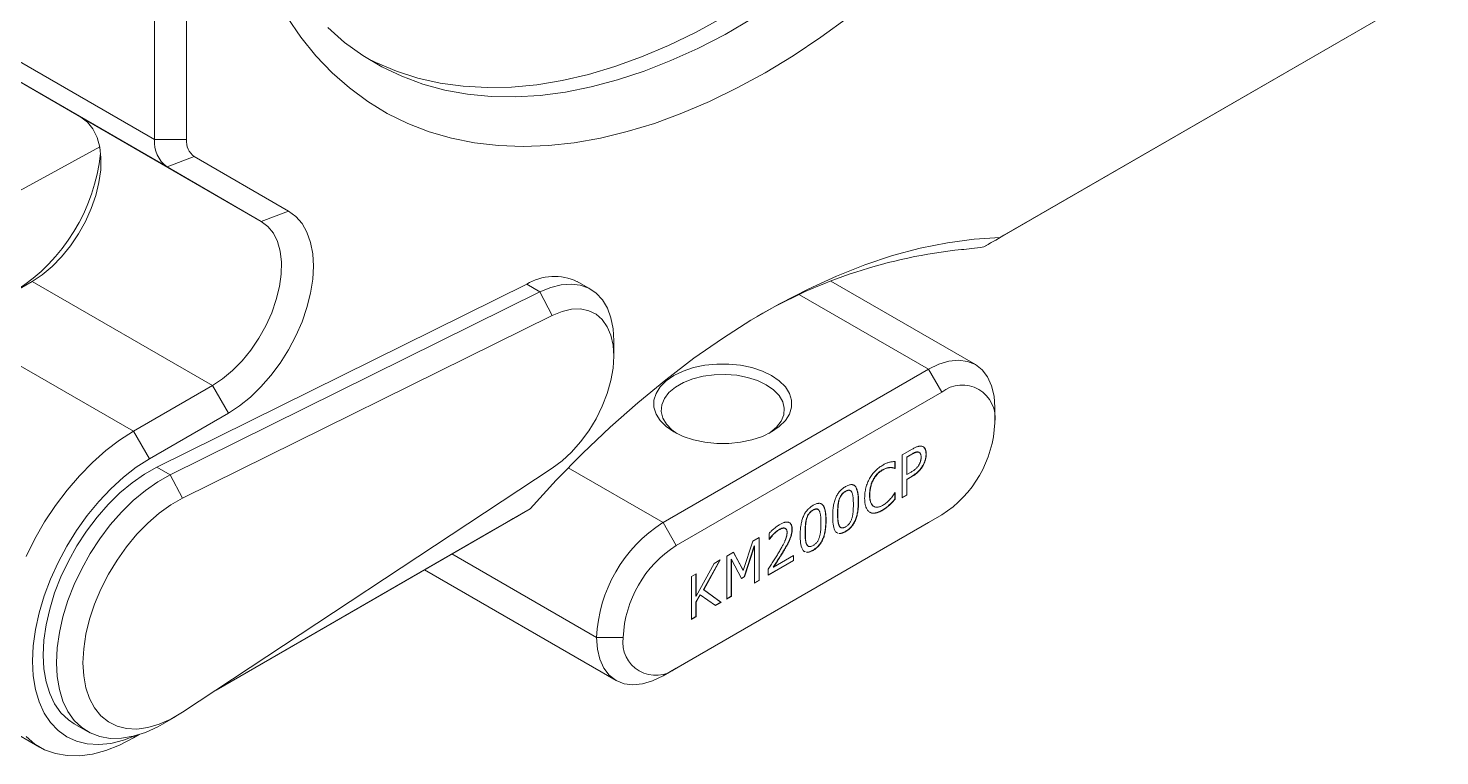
# Model space of a CAD drawing. Header units: inches. Extents: x 0.1 to 10.9, y 0 to 8.5.
# Drawn here: x 7.785 to 8.725, y 6.338 to 6.823 of the extents above; entities that cross this region are included whole.
import ezdxf

# ---------------------------------------------------------------- set-up
doc = ezdxf.new("R2010")
doc.units = ezdxf.units.IN
doc.header["$MEASUREMENT"] = 0

msp = doc.modelspace()

# ---------------------------------------------------------------- linework, layer by layer
at = {"color": 7, "linetype": 'Continuous', "lineweight": 0}
for p, q in [((7.86958, 6.74859), (7.86958, 7.19769)), ((7.89079, 7.19769), (7.89079, 6.74859)), ((8.43269, 6.68336), (8.72538, 6.85233)), ((8.72164, 6.85017), (8.43511, 6.68476)), ((7.86958, 6.74859), (7.74937, 6.81798)), ((7.87786, 6.73028), (7.75765, 6.79967)), ((7.75765, 6.79967), (7.82041, 6.76342)), ((7.94061, 6.69403), (7.82041, 6.76342)), ((7.67382, 6.65654), (7.83297, 6.7436)), ((7.86958, 6.74859), (7.89079, 6.74859)), ((7.87786, 6.73028), (7.89597, 6.73714)), ((7.89597, 6.73714), (7.95872, 6.7009)), ((7.94061, 6.69403), (7.87786, 6.73028)), ((7.94061, 6.69403), (7.95872, 6.7009)), ((8.42166, 6.677), (8.43269, 6.68336)), ((7.7879, 6.65406), (7.73522, 6.62365)), ((7.90811, 6.58466), (7.7879, 6.65406)), ((8.11732, 6.6522), (7.87109, 6.53042)), ((7.87993, 6.52532), (8.12615, 6.6471)), ((8.12615, 6.6471), (8.11732, 6.6522)), ((8.12615, 6.6471), (8.13436, 6.63145)), ((8.15986, 6.64878), (8.15102, 6.65389)), ((8.41613, 6.59864), (8.31987, 6.65421)), ((8.13436, 6.63145), (7.88814, 6.50967)), ((7.85543, 6.55425), (7.73522, 6.62365)), ((8.1754, 6.60424), (8.1754, 6.61445)), ((8.2081, 6.49349), (8.38488, 6.59555)), ((8.38488, 6.59555), (8.39372, 6.58024)), ((7.85543, 6.55425), (7.90811, 6.58466)), ((7.90811, 6.58466), (7.91872, 6.56629)), ((8.39372, 6.58024), (8.21694, 6.47819)), ((7.91872, 6.56629), (7.86604, 6.53588)), ((8.42907, 6.57002), (8.42907, 6.55982)), ((7.85543, 6.55425), (7.86604, 6.53588)), ((8.36258, 6.53419), (8.36258, 6.52978)), ((8.36275, 6.53409), (8.36275, 6.52967)), ((8.36745, 6.53854), (8.37408, 6.54236)), ((8.36745, 6.50996), (8.36745, 6.53854)), ((8.37364, 6.53906), (8.37041, 6.53719)), ((8.37041, 6.53719), (8.37041, 6.52561)), ((8.37041, 6.53719), (8.37058, 6.53709)), ((8.37382, 6.53895), (8.37058, 6.53709)), ((8.37058, 6.53709), (8.37058, 6.52551)), ((8.37364, 6.53906), (8.37382, 6.53895)), ((8.37885, 6.53985), (8.37801, 6.54045)), ((8.37801, 6.54045), (8.37819, 6.54035)), ((8.38325, 6.53915), (8.38343, 6.53904)), ((7.87993, 6.52532), (7.87109, 6.53042)), ((7.87993, 6.52532), (7.88814, 6.50967)), ((7.88814, 6.36714), (8.13436, 6.52965)), ((8.35406, 6.52848), (8.35424, 6.52837)), ((8.36258, 6.52978), (8.36233, 6.52963)), ((8.36233, 6.52963), (8.36251, 6.52953)), ((8.36275, 6.52967), (8.36251, 6.52953)), ((8.36258, 6.52978), (8.36275, 6.52967)), ((8.37041, 6.52561), (8.37058, 6.52551)), ((8.37369, 6.52425), (8.37041, 6.52236)), ((8.37058, 6.52551), (8.37334, 6.5271)), ((8.37386, 6.52415), (8.37058, 6.52226)), ((8.37369, 6.52425), (8.37386, 6.52415)), ((8.38108, 6.53151), (8.38126, 6.5314)), ((8.32953, 6.51431), (8.3297, 6.51421)), ((8.34806, 6.52208), (8.34823, 6.52198)), ((8.37041, 6.52236), (8.37041, 6.51187)), ((8.37041, 6.52236), (8.37058, 6.52226)), ((8.37058, 6.52226), (8.37058, 6.51177)), ((8.32534, 6.50887), (8.32551, 6.50877)), ((8.33814, 6.50755), (8.33832, 6.50744)), ((8.34566, 6.51182), (8.34584, 6.51172)), ((8.35901, 6.50542), (8.35919, 6.50532)), ((8.36252, 6.51326), (8.36275, 6.51339)), ((8.36258, 6.51329), (8.36258, 6.50915)), ((8.36258, 6.50915), (8.36275, 6.50905)), ((8.36275, 6.51339), (8.36275, 6.50905)), ((8.37041, 6.51187), (8.36745, 6.51016)), ((8.37058, 6.51177), (8.36745, 6.50996)), ((8.37041, 6.51187), (8.37058, 6.51177)), ((7.91058, 6.38195), (8.11964, 6.50264)), ((8.11964, 6.50264), (8.1127, 6.49863)), ((8.21694, 6.39653), (8.39372, 6.49858)), ((8.30372, 6.49639), (8.3039, 6.49629)), ((8.30791, 6.50183), (8.30809, 6.50173)), ((8.32436, 6.49956), (8.32453, 6.49945)), ((8.34816, 6.50439), (8.34834, 6.50429)), ((8.35424, 6.50181), (8.35441, 6.50171)), ((8.38488, 6.49348), (8.39372, 6.49858)), ((8.096, 6.48899), (7.91055, 6.38194)), ((8.21694, 6.47819), (8.2081, 6.49349)), ((8.38488, 6.49348), (8.2081, 6.39143)), ((8.2788, 6.48229), (8.2788, 6.4863)), ((8.28562, 6.48897), (8.2858, 6.48886)), ((8.29397, 6.48912), (8.29415, 6.48902)), ((8.30274, 6.48708), (8.30292, 6.48697)), ((8.31652, 6.49507), (8.3167, 6.49497)), ((8.32429, 6.4866), (8.32356, 6.48688)), ((8.32532, 6.49145), (8.32549, 6.49135)), ((8.32953, 6.48754), (8.3297, 6.48744)), ((8.26158, 6.46157), (8.26783, 6.48103)), ((8.26891, 6.47792), (8.26217, 6.45734)), ((8.26908, 6.47781), (8.26234, 6.45724)), ((8.26783, 6.48103), (8.27222, 6.48356)), ((8.26891, 6.47792), (8.26908, 6.47781)), ((8.26908, 6.45317), (8.26908, 6.47781)), ((8.27204, 6.48346), (8.27204, 6.45508)), ((8.27222, 6.48356), (8.27222, 6.45498)), ((8.2788, 6.48249), (8.27897, 6.48239)), ((8.27897, 6.48239), (8.2788, 6.48229)), ((8.29253, 6.48254), (8.29271, 6.48244)), ((8.3037, 6.47898), (8.30388, 6.47887)), ((8.24587, 6.46835), (8.23502, 6.44885)), ((8.24621, 6.46855), (8.2352, 6.44875)), ((8.24224, 6.46625), (8.24621, 6.46855)), ((8.2506, 6.47108), (8.25512, 6.47369)), ((8.2506, 6.4425), (8.2506, 6.47108)), ((8.25356, 6.46906), (8.25356, 6.44441)), ((8.25356, 6.46906), (8.25373, 6.46895)), ((8.25373, 6.46895), (8.25373, 6.44431)), ((8.26042, 6.45613), (8.25373, 6.46895)), ((8.25503, 6.47363), (8.2614, 6.46168)), ((8.25512, 6.47369), (8.26158, 6.46157)), ((8.29491, 6.46828), (8.27817, 6.45862)), ((8.29509, 6.46818), (8.27817, 6.45841)), ((8.28167, 6.46369), (8.29509, 6.47144)), ((8.28883, 6.47548), (8.28901, 6.47538)), ((8.29491, 6.47133), (8.29491, 6.46828)), ((8.29491, 6.46828), (8.29509, 6.46818)), ((8.29509, 6.47144), (8.29509, 6.46818)), ((8.30268, 6.47412), (8.30195, 6.4744)), ((8.30791, 6.47506), (8.30809, 6.47496)), ((8.04924, 6.462), (8.17686, 6.38833)), ((8.2271, 6.45752), (8.23024, 6.45932)), ((8.23006, 6.45922), (8.23006, 6.44452)), ((8.23024, 6.44442), (8.24224, 6.46625)), ((8.23024, 6.45932), (8.23024, 6.44442)), ((8.2614, 6.46168), (8.26158, 6.46157)), ((8.27817, 6.45841), (8.27817, 6.46239)), ((8.28149, 6.46379), (8.28167, 6.46369)), ((8.2271, 6.42894), (8.2271, 6.45752)), ((8.23502, 6.44885), (8.24666, 6.44043)), ((8.23502, 6.44885), (8.2352, 6.44875)), ((8.2352, 6.44875), (8.24684, 6.44033)), ((8.26217, 6.45734), (8.26034, 6.45629)), ((8.26234, 6.45724), (8.26042, 6.45613)), ((8.26217, 6.45734), (8.26234, 6.45724)), ((8.27204, 6.45508), (8.26908, 6.45337)), ((8.27222, 6.45498), (8.26908, 6.45317)), ((8.27204, 6.45508), (8.27222, 6.45498)), ((8.23278, 6.44544), (8.23006, 6.44054)), ((8.23006, 6.44452), (8.23024, 6.44442)), ((8.23006, 6.44054), (8.23006, 6.43085)), ((8.23006, 6.44054), (8.23024, 6.44044)), ((8.23296, 6.44534), (8.23024, 6.44044)), ((8.23024, 6.44044), (8.23024, 6.43074)), ((8.23278, 6.44544), (8.23296, 6.44534)), ((8.24304, 6.43814), (8.23296, 6.44534)), ((8.24666, 6.44043), (8.24288, 6.43825)), ((8.24684, 6.44033), (8.24304, 6.43814)), ((8.24666, 6.44043), (8.24684, 6.44033)), ((8.25356, 6.44441), (8.2506, 6.4427)), ((8.25373, 6.44431), (8.2506, 6.4425)), ((8.25356, 6.44441), (8.25373, 6.44431)), ((8.23006, 6.43085), (8.2271, 6.42914)), ((8.23024, 6.43074), (8.2271, 6.42894)), ((8.23006, 6.43085), (8.23024, 6.43074)), ((7.67273, 6.41332), (7.79294, 6.34393)), ((8.18159, 6.41695), (8.16391, 6.41695)), ((8.21694, 6.39653), (8.2081, 6.39143)), ((7.87489, 6.35931), (7.88373, 6.36441)), ((7.81604, 6.35946), (7.82488, 6.35435)), ((7.85918, 6.35228), (7.85543, 6.35012))]:
    msp.add_line(p, q, dxfattribs=at)
at = {"color": 8, "linetype": 'Continuous', "lineweight": 0}
for p, q in [((8.38488, 6.59555), (8.29895, 6.64515)), ((8.14502, 6.52991), (8.2081, 6.49349)), ((8.16391, 6.41695), (8.06755, 6.47257)), ((7.85543, 6.35012), (7.85918, 6.35228))]:
    msp.add_line(p, q, dxfattribs=at)
at = {"color": 7, "linetype": 'Continuous', "lineweight": 0, "flags": 128}
for points in [[(8.33166, 6.83005), (8.31324, 6.81667), (8.29473, 6.80432), (8.27616, 6.79305), (8.2576, 6.78289), (8.23908, 6.77385), (8.22066, 6.76598), (8.2024, 6.75927), (8.18432, 6.75377), (8.16649, 6.74947), (8.14895, 6.74639), (8.13175, 6.74453), (8.11493, 6.74391), (8.09854, 6.74453), (8.08262, 6.74638), (8.06721, 6.74946), (8.05235, 6.75375), (8.03809, 6.75926), (8.02447, 6.76596), (8.0115, 6.77383), (7.99925, 6.78286), (7.98772, 6.79302), (7.97696, 6.80429), (7.96699, 6.81663), (7.95785, 6.83001)], [(7.98481, 6.82305), (7.9961, 6.81322), (8.00811, 6.80452), (8.02083, 6.79698), (8.03421, 6.79062), (8.04822, 6.78545), (8.06281, 6.7815), (8.07795, 6.77877), (8.09359, 6.77726), (8.10968, 6.77699), (8.1262, 6.77795), (8.14308, 6.78015), (8.16029, 6.78356), (8.17776, 6.7882), (8.19547, 6.79404), (8.21335, 6.80106), (8.23135, 6.80925), (8.24943, 6.81858), (8.26754, 6.82904)], [(8.01076, 6.80282), (8.01684, 6.79978), (8.03053, 6.79401), (8.04484, 6.78945), (8.05971, 6.7861), (8.0751, 6.78398), (8.09097, 6.78309), (8.10729, 6.78344), (8.12399, 6.78502), (8.14104, 6.78783), (8.15839, 6.79185), (8.17598, 6.79709), (8.19378, 6.80352), (8.21173, 6.81113), (8.22978, 6.8199), (8.24788, 6.82979)], [(7.82041, 6.76342), (7.82482, 6.76006), (7.82844, 6.75555), (7.83118, 6.74999), (7.83298, 6.74351), (7.83381, 6.73624), (7.83364, 6.72834), (7.83249, 6.71997), (7.83037, 6.71133), (7.82733, 6.7026), (7.82343, 6.69397), (7.81877, 6.68563), (7.81344, 6.67774), (7.80756, 6.6705), (7.80125, 6.66405), (7.79465, 6.65853), (7.7879, 6.65406)], [(7.90811, 6.58466), (7.91486, 6.58913), (7.92145, 6.59465), (7.92776, 6.6011), (7.93365, 6.60835), (7.93898, 6.61623), (7.94364, 6.62458), (7.94753, 6.63321), (7.95058, 6.64194), (7.9527, 6.65058), (7.95385, 6.65894), (7.95402, 6.66684), (7.95319, 6.67411), (7.95139, 6.6806), (7.94865, 6.68616), (7.94503, 6.69067), (7.94061, 6.69403)], [(7.95872, 6.7009), (7.9636, 6.69729), (7.96771, 6.69256), (7.97098, 6.68678), (7.97336, 6.68006), (7.9748, 6.67252), (7.97529, 6.66427), (7.9748, 6.65546), (7.97336, 6.64625), (7.97098, 6.63679), (7.96771, 6.62723), (7.9636, 6.61776), (7.95872, 6.60852), (7.95316, 6.59967), (7.947, 6.59137), (7.94037, 6.58376), (7.93336, 6.57697), (7.9261, 6.57111), (7.91872, 6.56629)], [(8.11964, 6.50264), (8.13703, 6.52161), (8.1548, 6.53973), (8.17291, 6.55696), (8.19129, 6.57325), (8.20991, 6.58856), (8.22871, 6.60285), (8.24764, 6.61607), (8.26665, 6.62819), (8.28568, 6.63918), (8.30468, 6.649), (8.32361, 6.65764), (8.34241, 6.66506), (8.36103, 6.67124), (8.37942, 6.67618), (8.39752, 6.67985), (8.41529, 6.68224), (8.43269, 6.68336)], [(8.12615, 6.6471), (8.13331, 6.65007), (8.14026, 6.65181), (8.14687, 6.65229), (8.15304, 6.6515), (8.15863, 6.64945), (8.16355, 6.64619), (8.16771, 6.64177), (8.17103, 6.63627), (8.17344, 6.6298), (8.17491, 6.62248), (8.1754, 6.61445)], [(8.13436, 6.52965), (8.14091, 6.53454), (8.14724, 6.54043), (8.15321, 6.54718), (8.15869, 6.55463), (8.16355, 6.56263), (8.16769, 6.57098), (8.171, 6.57951), (8.17343, 6.58803), (8.1749, 6.59633), (8.1754, 6.60424), (8.1749, 6.61158), (8.17343, 6.61818), (8.171, 6.62389), (8.16769, 6.62859), (8.16355, 6.63217), (8.15869, 6.63456), (8.15321, 6.63569), (8.14724, 6.63554), (8.14091, 6.63412), (8.13436, 6.63145)], [(8.2804, 6.59136), (8.28556, 6.58782), (8.28957, 6.58381), (8.29231, 6.57946), (8.2937, 6.5749), (8.2937, 6.57027), (8.29231, 6.56571), (8.28957, 6.56136), (8.28556, 6.55735), (8.2804, 6.55381), (8.27426, 6.55083), (8.26732, 6.54852), (8.25978, 6.54693), (8.25189, 6.54613), (8.24387, 6.54613), (8.23597, 6.54693), (8.22844, 6.54852), (8.22149, 6.55083), (8.21535, 6.55381), (8.2102, 6.55735), (8.20619, 6.56136), (8.20344, 6.56571), (8.20205, 6.57027), (8.20205, 6.5749), (8.20344, 6.57946), (8.20619, 6.58381), (8.2102, 6.58782), (8.21535, 6.59136), (8.22149, 6.59434), (8.22844, 6.59665), (8.23597, 6.59823), (8.24387, 6.59904), (8.25189, 6.59904), (8.25978, 6.59823), (8.26732, 6.59665), (8.27426, 6.59434), (8.2804, 6.59136)], [(8.38488, 6.59555), (8.39179, 6.59891), (8.39854, 6.60093), (8.40494, 6.60157), (8.41086, 6.6008), (8.41613, 6.59864), (8.42063, 6.59515), (8.42426, 6.59041), (8.42691, 6.58455), (8.42853, 6.57769), (8.42907, 6.57002)], [(8.27687, 6.58524), (8.27105, 6.58803), (8.26444, 6.59015), (8.25726, 6.59154), (8.24977, 6.59215), (8.24221, 6.59194), (8.23485, 6.59094), (8.22793, 6.58918), (8.22168, 6.58671), (8.21633, 6.58362), (8.21206, 6.58002), (8.209, 6.57602), (8.20727, 6.57177), (8.20692, 6.56741), (8.20797, 6.56308), (8.21037, 6.55894), (8.21405, 6.55513), (8.21721, 6.55279)], [(8.27854, 6.55279), (8.27942, 6.55338), (8.2837, 6.55698), (8.28675, 6.56098), (8.28848, 6.56523), (8.28883, 6.56959), (8.28779, 6.57392), (8.28538, 6.57806), (8.2817, 6.58188), (8.27687, 6.58524)], [(7.78393, 6.4709), (7.78975, 6.48256), (7.79629, 6.49389), (7.80348, 6.50477), (7.81124, 6.51507), (7.81948, 6.52467), (7.82812, 6.53349), (7.83706, 6.54141), (7.84619, 6.54836), (7.85543, 6.55425)], [(7.86604, 6.53588), (7.85733, 6.53029), (7.84873, 6.52364), (7.84035, 6.51601), (7.83229, 6.5075), (7.82466, 6.49822), (7.81754, 6.48829), (7.81104, 6.47782), (7.80523, 6.46696), (7.80018, 6.45583), (7.79596, 6.44458), (7.79262, 6.43334), (7.79021, 6.42227), (7.78875, 6.4115), (7.78826, 6.40116), (7.78875, 6.39138), (7.79021, 6.3823), (7.79262, 6.37401), (7.79596, 6.36663), (7.80018, 6.36025), (7.80523, 6.35495), (7.81104, 6.3508), (7.81754, 6.34784), (7.82466, 6.34612), (7.83229, 6.34565), (7.84035, 6.34645), (7.84873, 6.3485), (7.85703, 6.35164)], [(7.87109, 6.53042), (7.8628, 6.52576), (7.85456, 6.52), (7.84647, 6.51323), (7.83865, 6.50553), (7.83121, 6.49702), (7.82425, 6.4878), (7.81786, 6.47801), (7.81213, 6.46778), (7.80715, 6.45726), (7.80297, 6.44658), (7.79966, 6.43589), (7.79727, 6.42534), (7.79581, 6.41508), (7.79533, 6.40524), (7.79581, 6.39597), (7.79727, 6.38738), (7.79966, 6.3796), (7.80297, 6.37273), (7.80715, 6.36687), (7.81213, 6.3621), (7.81604, 6.35946)], [(7.87489, 6.35931), (7.87164, 6.35752), (7.8634, 6.35376), (7.85531, 6.3512), (7.84749, 6.34987), (7.84005, 6.34979), (7.83309, 6.35097), (7.8267, 6.35338), (7.82097, 6.357), (7.81599, 6.36177), (7.81181, 6.36763), (7.8085, 6.37449), (7.8061, 6.38228), (7.80465, 6.39086), (7.80417, 6.40014), (7.80465, 6.40998), (7.8061, 6.42024), (7.8085, 6.43079), (7.81181, 6.44147), (7.81599, 6.45215), (7.82097, 6.46268), (7.8267, 6.47291), (7.83309, 6.4827), (7.84005, 6.49191), (7.84749, 6.50043), (7.85531, 6.50813), (7.8634, 6.5149), (7.87164, 6.52066), (7.87993, 6.52532), (7.87993, 6.52532)], [(7.88814, 6.50967), (7.88033, 6.50524), (7.87257, 6.4997), (7.86499, 6.49314), (7.85771, 6.48567), (7.85084, 6.47741), (7.8445, 6.46848), (7.83878, 6.45903), (7.83378, 6.44922), (7.82958, 6.43919), (7.82624, 6.42911), (7.82381, 6.41913), (7.82234, 6.40943), (7.82185, 6.40014), (7.82234, 6.39142), (7.82381, 6.38341), (7.82624, 6.37624), (7.82958, 6.37002), (7.83378, 6.36484), (7.83878, 6.3608), (7.8445, 6.35795), (7.85084, 6.35635), (7.85771, 6.35601), (7.86499, 6.35695), (7.87257, 6.35914), (7.88033, 6.36256), (7.88814, 6.36714)], [(8.2081, 6.39143), (8.20119, 6.38806), (8.19445, 6.38604), (8.18804, 6.38541), (8.18213, 6.38618), (8.17685, 6.38833), (8.17235, 6.39182), (8.16873, 6.39656), (8.16607, 6.40243), (8.16445, 6.40928), (8.16391, 6.41695)], [(7.85543, 6.35012), (7.84619, 6.34534), (7.83706, 6.34174), (7.82812, 6.33934), (7.81948, 6.33819), (7.81124, 6.33828), (7.80348, 6.33962), (7.79629, 6.34219), (7.78975, 6.34597), (7.78393, 6.35091)]]:
    msp.add_lwpolyline(points, dxfattribs=at)
at = {"color": 7, "linetype": 'Continuous', "lineweight": 0}
for centre, radius, start, end in [((7.8896, 6.74662), 0.02012, 174.38023, 234.29807), ((7.90331, 6.74736), 0.01258, 174.38023, 234.29807), ((7.70995, 6.75245), 0.12433, 302.79583, 353.93493), ((8.44133, 6.34003), 0.33698, 95.87153, 120.40789), ((8.13571, 6.62228), 0.03512, 64.14069, 121.57489), ((8.40741, 6.56313), 0.02191, 351.31468, 128.67457), ((8.35264, 6.56313), 0.07651, 302.4764, 357.5236), ((8.25917, 6.41298), 0.09535, 122.38686, 177.61314), ((8.25802, 6.41364), 0.07651, 122.4764, 177.5236), ((8.20325, 6.41364), 0.02191, 171.31468, 308.67457)]:
    msp.add_arc(centre, radius, start, end, dxfattribs=at)
for centre, start_param, end_param in [((8.50582, 6.72559), 3.712103, 3.92695), ((8.16671, 6.52983), 3.92695, 4.141797)]:
    msp.add_ellipse(centre, major_axis=(0.1, 0.05774), ratio=0.00007, start_param=start_param, end_param=end_param, dxfattribs=at)
for points, knots in [([(8.40685, 6.67525), (8.40907, 6.67544), (8.41354, 6.67583), (8.41893, 6.6766), (8.42166, 6.677)], [0, 0, 0, 0, 0.494235, 1, 1, 1, 1]), ([(8.37408, 6.54236), (8.37443, 6.54256), (8.37511, 6.54294), (8.37608, 6.54343), (8.37697, 6.54381), (8.37779, 6.54408), (8.37854, 6.54427), (8.37924, 6.54436), (8.3799, 6.54437), (8.38031, 6.5443), (8.38051, 6.54427)], [0, 0, 0, 0, 0.157439, 0.302807, 0.435854, 0.557901, 0.673209, 0.784173, 0.893019, 1, 1, 1, 1]), ([(8.38051, 6.54427), (8.38073, 6.54421), (8.38117, 6.54408), (8.38176, 6.54377), (8.38226, 6.54333), (8.38269, 6.54278), (8.38302, 6.54208), (8.38326, 6.54122), (8.3834, 6.5402), (8.38342, 6.53944), (8.38343, 6.53904)], [0, 0, 0, 0, 0.119233, 0.235559, 0.350608, 0.465505, 0.584483, 0.712227, 0.850111, 1, 1, 1, 1]), ([(8.38097, 6.54407), (8.38125, 6.54396), (8.38203, 6.54367), (8.38306, 6.54216), (8.38318, 6.54029), (8.38325, 6.53915)], [0, 0, 0, 0, 0.17776, 0.497846, 1, 1, 1, 1]), ([(8.35443, 6.53174), (8.35476, 6.53192), (8.35542, 6.53229), (8.35641, 6.53276), (8.35739, 6.53316), (8.35839, 6.5335), (8.35941, 6.53375), (8.36048, 6.53394), (8.36161, 6.53406), (8.36236, 6.53408), (8.36275, 6.53409)], [0, 0, 0, 0, 0.114027, 0.228456, 0.343126, 0.458988, 0.580285, 0.710366, 0.850562, 1, 1, 1, 1]), ([(8.37801, 6.54045), (8.37787, 6.54047), (8.3776, 6.54051), (8.37716, 6.54049), (8.3767, 6.54042), (8.37619, 6.54028), (8.37565, 6.54008), (8.37504, 6.5398), (8.37436, 6.53946), (8.37389, 6.5392), (8.37364, 6.53906)], [0, 0, 0, 0, 0.105241, 0.211189, 0.320184, 0.432737, 0.553102, 0.687445, 0.836328, 1, 1, 1, 1]), ([(8.37819, 6.54035), (8.37805, 6.54037), (8.37778, 6.5404), (8.37734, 6.54039), (8.37687, 6.54032), (8.37637, 6.54018), (8.37582, 6.53998), (8.37521, 6.5397), (8.37454, 6.53936), (8.37406, 6.53909), (8.37382, 6.53895)], [0, 0, 0, 0, 0.105241, 0.211189, 0.320184, 0.432737, 0.553102, 0.687445, 0.836328, 1, 1, 1, 1]), ([(8.37998, 6.53697), (8.37998, 6.53721), (8.37997, 6.53767), (8.37988, 6.5383), (8.37975, 6.53886), (8.37955, 6.53932), (8.3793, 6.53971), (8.37899, 6.54002), (8.37862, 6.54023), (8.37833, 6.54031), (8.37819, 6.54035)], [0, 0, 0, 0, 0.142201, 0.276698, 0.403737, 0.525322, 0.643026, 0.760437, 0.878142, 1, 1, 1, 1]), ([(8.37856, 6.53187), (8.37869, 6.5321), (8.37893, 6.53254), (8.37924, 6.5332), (8.37948, 6.53385), (8.37967, 6.53447), (8.37981, 6.53509), (8.37991, 6.53571), (8.37997, 6.53634), (8.37998, 6.53676), (8.37998, 6.53697)], [0, 0, 0, 0, 0.134347, 0.260609, 0.383119, 0.500361, 0.618418, 0.739871, 0.866702, 1, 1, 1, 1]), ([(8.38325, 6.53915), (8.38325, 6.53883), (8.38323, 6.5382), (8.38312, 6.53723), (8.38294, 6.53625), (8.38269, 6.53527), (8.38238, 6.5343), (8.38201, 6.53334), (8.38158, 6.53241), (8.38125, 6.53181), (8.38108, 6.53151)], [0, 0, 0, 0, 0.133449, 0.263966, 0.390397, 0.516131, 0.639771, 0.761014, 0.880537, 1, 1, 1, 1]), ([(8.38343, 6.53904), (8.38342, 6.53873), (8.38341, 6.5381), (8.3833, 6.53713), (8.38312, 6.53615), (8.38287, 6.53517), (8.38255, 6.5342), (8.38219, 6.53324), (8.38176, 6.53231), (8.38143, 6.5317), (8.38126, 6.5314)], [0, 0, 0, 0, 0.133449, 0.263966, 0.390397, 0.516131, 0.639771, 0.761014, 0.880537, 1, 1, 1, 1]), ([(8.34572, 6.52284), (8.34599, 6.5233), (8.34652, 6.52422), (8.34744, 6.52552), (8.34843, 6.52676), (8.34951, 6.52794), (8.35065, 6.52903), (8.35186, 6.53003), (8.35312, 6.53095), (8.35399, 6.53147), (8.35443, 6.53174)], [0, 0, 0, 0, 0.117336, 0.234806, 0.354182, 0.476148, 0.601369, 0.729888, 0.862108, 1, 1, 1, 1]), ([(8.35406, 6.52848), (8.35376, 6.52829), (8.35317, 6.52794), (8.3523, 6.5273), (8.35149, 6.52661), (8.35071, 6.52585), (8.34998, 6.52502), (8.34929, 6.52411), (8.34864, 6.52313), (8.34826, 6.52243), (8.34806, 6.52208)], [0, 0, 0, 0, 0.1347319, 0.2632538, 0.3873241, 0.5083641, 0.6281158, 0.7488207, 0.8718906, 1, 1, 1, 1]), ([(8.35424, 6.52837), (8.35393, 6.52819), (8.35334, 6.52783), (8.35248, 6.5272), (8.35166, 6.52651), (8.35089, 6.52575), (8.35016, 6.52492), (8.34947, 6.52401), (8.34882, 6.52303), (8.34843, 6.52233), (8.34823, 6.52198)], [0, 0, 0, 0, 0.1347319, 0.2632538, 0.3873241, 0.5083641, 0.6281158, 0.7488207, 0.8718906, 1, 1, 1, 1]), ([(8.36233, 6.52963), (8.362, 6.52974), (8.36135, 6.52995), (8.36034, 6.53012), (8.35934, 6.53018), (8.35833, 6.5301), (8.35731, 6.52988), (8.35626, 6.52955), (8.35517, 6.52908), (8.35443, 6.52868), (8.35406, 6.52848)], [0, 0, 0, 0, 0.140007, 0.272407, 0.398716, 0.519092, 0.636811, 0.755111, 0.876347, 1, 1, 1, 1]), ([(8.36251, 6.52953), (8.36218, 6.52964), (8.36153, 6.52985), (8.36052, 6.53002), (8.35952, 6.53007), (8.35851, 6.53), (8.35748, 6.52978), (8.35643, 6.52945), (8.35535, 6.52898), (8.35461, 6.52858), (8.35424, 6.52837)], [0, 0, 0, 0, 0.140007, 0.272407, 0.398716, 0.519092, 0.636811, 0.755111, 0.876347, 1, 1, 1, 1]), ([(8.37334, 6.5271), (8.37366, 6.52729), (8.37425, 6.52765), (8.37511, 6.52821), (8.37586, 6.52878), (8.37654, 6.52935), (8.37714, 6.52993), (8.37767, 6.53055), (8.37816, 6.53119), (8.37843, 6.53164), (8.37856, 6.53187)], [0, 0, 0, 0, 0.1691765, 0.3211984, 0.4586385, 0.5802126, 0.6924468, 0.7982542, 0.9000862, 1, 1, 1, 1]), ([(8.38108, 6.53151), (8.38087, 6.53114), (8.38043, 6.53041), (8.3797, 6.52939), (8.37892, 6.52841), (8.37806, 6.5275), (8.37712, 6.52662), (8.37608, 6.5258), (8.37492, 6.52498), (8.37411, 6.5245), (8.37369, 6.52425)], [0, 0, 0, 0, 0.111732, 0.222605, 0.333824, 0.447499, 0.567522, 0.698611, 0.842687, 1, 1, 1, 1]), ([(8.38126, 6.5314), (8.38104, 6.53104), (8.38061, 6.53031), (8.37988, 6.52929), (8.37909, 6.52831), (8.37824, 6.5274), (8.3773, 6.52652), (8.37625, 6.52569), (8.3751, 6.52488), (8.37429, 6.5244), (8.37386, 6.52415)], [0, 0, 0, 0, 0.111732, 0.222605, 0.333824, 0.447499, 0.567522, 0.698611, 0.842687, 1, 1, 1, 1]), ([(8.32109, 6.49746), (8.32109, 6.49809), (8.32111, 6.49929), (8.32121, 6.50109), (8.32136, 6.50279), (8.32159, 6.50441), (8.32188, 6.50594), (8.32224, 6.50738), (8.32266, 6.50874), (8.32315, 6.51001), (8.32372, 6.51121), (8.32435, 6.51233), (8.32507, 6.51337), (8.32585, 6.51435), (8.32671, 6.51525), (8.32765, 6.51607), (8.32865, 6.51683), (8.32934, 6.51725), (8.3297, 6.51747)], [0, 0, 0, 0, 0.090625, 0.17535, 0.254088, 0.327393, 0.395789, 0.459102, 0.517906, 0.573174, 0.625499, 0.676328, 0.726617, 0.777206, 0.828961, 0.882801, 0.939626, 1, 1, 1, 1]), ([(8.32953, 6.51431), (8.32928, 6.51416), (8.3288, 6.51387), (8.32812, 6.51333), (8.3275, 6.51274), (8.32694, 6.51209), (8.32645, 6.51137), (8.32602, 6.51059), (8.32563, 6.50975), (8.32544, 6.50917), (8.32534, 6.50887)], [0, 0, 0, 0, 0.141373, 0.271633, 0.394112, 0.510434, 0.625792, 0.743398, 0.867888, 1, 1, 1, 1]), ([(8.3297, 6.51421), (8.32945, 6.51406), (8.32898, 6.51377), (8.32829, 6.51323), (8.32767, 6.51264), (8.32712, 6.51199), (8.32663, 6.51127), (8.3262, 6.51049), (8.32581, 6.50965), (8.32561, 6.50907), (8.32551, 6.50877)], [0, 0, 0, 0, 0.141373, 0.271633, 0.394112, 0.510434, 0.625792, 0.743398, 0.867888, 1, 1, 1, 1]), ([(8.33303, 6.51455), (8.33299, 6.5146), (8.3327, 6.51499), (8.33155, 6.51526), (8.33029, 6.51467), (8.32953, 6.51431)], [0, 0, 0, 0, 0.055975, 0.423823, 1, 1, 1, 1]), ([(8.3297, 6.51747), (8.33006, 6.51767), (8.33076, 6.51805), (8.33178, 6.51846), (8.33272, 6.51871), (8.33358, 6.5188), (8.33438, 6.51873), (8.33508, 6.51849), (8.33572, 6.51809), (8.33628, 6.51753), (8.33676, 6.51681), (8.33718, 6.51594), (8.33753, 6.5149), (8.33782, 6.51372), (8.33805, 6.51237), (8.33821, 6.51088), (8.3383, 6.50922), (8.33831, 6.50805), (8.33832, 6.50744)], [0, 0, 0, 0, 0.061032, 0.118504, 0.173116, 0.225322, 0.276001, 0.32667, 0.377985, 0.430681, 0.486391, 0.54544, 0.608778, 0.67676, 0.749332, 0.827388, 0.910869, 1, 1, 1, 1]), ([(8.33386, 6.51362), (8.33376, 6.5138), (8.33357, 6.51414), (8.3332, 6.51454), (8.33277, 6.51481), (8.33229, 6.51497), (8.33174, 6.51499), (8.33112, 6.51487), (8.33044, 6.51461), (8.32995, 6.51435), (8.3297, 6.51421)], [0, 0, 0, 0, 0.1302457, 0.2525793, 0.3704464, 0.4852394, 0.6008352, 0.723405, 0.8556277, 1, 1, 1, 1]), ([(8.33545, 6.51822), (8.33546, 6.51821), (8.33604, 6.51799), (8.33704, 6.51614), (8.33804, 6.51263), (8.33811, 6.50924), (8.33814, 6.50755)], [0, 0, 0, 0, 0.004804, 0.203772, 0.601385, 1, 1, 1, 1]), ([(8.34239, 6.50975), (8.3424, 6.51034), (8.34242, 6.51148), (8.34259, 6.51323), (8.34284, 6.51494), (8.34322, 6.51662), (8.34369, 6.51826), (8.34427, 6.51984), (8.34493, 6.52137), (8.34546, 6.52235), (8.34572, 6.52284)], [0, 0, 0, 0, 0.1439272, 0.2811588, 0.4120358, 0.5377729, 0.6586605, 0.7750256, 0.88836, 1, 1, 1, 1]), ([(8.34806, 6.52208), (8.34787, 6.52172), (8.3475, 6.52098), (8.34703, 6.51982), (8.34662, 6.5186), (8.34627, 6.51733), (8.346, 6.51601), (8.3458, 6.51464), (8.34568, 6.51323), (8.34567, 6.5123), (8.34566, 6.51182)], [0, 0, 0, 0, 0.104644, 0.21345, 0.327889, 0.448029, 0.57506, 0.708812, 0.84997, 1, 1, 1, 1]), ([(8.34823, 6.52198), (8.34805, 6.52161), (8.34768, 6.52088), (8.3472, 6.51972), (8.3468, 6.5185), (8.34645, 6.51723), (8.34618, 6.5159), (8.34597, 6.51453), (8.34586, 6.51313), (8.34584, 6.5122), (8.34584, 6.51172)], [0, 0, 0, 0, 0.104644, 0.21345, 0.327889, 0.448029, 0.57506, 0.708812, 0.84997, 1, 1, 1, 1]), ([(8.29947, 6.48499), (8.29948, 6.48561), (8.29949, 6.48682), (8.29959, 6.48861), (8.29975, 6.49031), (8.29998, 6.49193), (8.30027, 6.49346), (8.30062, 6.4949), (8.30105, 6.49626), (8.30153, 6.49753), (8.3021, 6.49873), (8.30273, 6.49985), (8.30345, 6.5009), (8.30424, 6.50188), (8.3051, 6.50278), (8.30603, 6.50359), (8.30703, 6.50435), (8.30773, 6.50477), (8.30809, 6.50499)], [0, 0, 0, 0, 0.090625, 0.17535, 0.254088, 0.327393, 0.395789, 0.459102, 0.517906, 0.573174, 0.625499, 0.676328, 0.726617, 0.777206, 0.828961, 0.882801, 0.939626, 1, 1, 1, 1]), ([(8.30809, 6.50499), (8.30845, 6.50519), (8.30915, 6.50557), (8.31016, 6.50598), (8.3111, 6.50623), (8.31197, 6.50632), (8.31276, 6.50626), (8.31347, 6.50601), (8.3141, 6.50562), (8.31466, 6.50505), (8.31514, 6.50433), (8.31557, 6.50346), (8.31591, 6.50242), (8.31621, 6.50124), (8.31643, 6.49989), (8.31659, 6.4984), (8.31668, 6.49674), (8.31669, 6.49557), (8.3167, 6.49497)], [0, 0, 0, 0, 0.061032, 0.118504, 0.173116, 0.225322, 0.276001, 0.32667, 0.377985, 0.430681, 0.486391, 0.54544, 0.608778, 0.67676, 0.749332, 0.827388, 0.910869, 1, 1, 1, 1]), ([(8.31383, 6.50574), (8.31384, 6.50574), (8.31443, 6.50551), (8.31542, 6.50366), (8.31642, 6.50015), (8.31649, 6.49676), (8.31652, 6.49507)], [0, 0, 0, 0, 0.004804, 0.203772, 0.601385, 1, 1, 1, 1]), ([(8.32534, 6.50887), (8.32524, 6.50856), (8.32505, 6.50792), (8.32485, 6.50691), (8.32467, 6.50583), (8.32455, 6.50467), (8.32447, 6.50346), (8.32441, 6.50219), (8.32437, 6.50088), (8.32436, 6.5), (8.32436, 6.49956)], [0, 0, 0, 0, 0.092932, 0.195517, 0.308519, 0.432509, 0.565434, 0.704477, 0.849094, 1, 1, 1, 1]), ([(8.32551, 6.50877), (8.32542, 6.50846), (8.32523, 6.50782), (8.32502, 6.50681), (8.32485, 6.50573), (8.32473, 6.50457), (8.32465, 6.50336), (8.32458, 6.50209), (8.32454, 6.50078), (8.32454, 6.4999), (8.32453, 6.49945)], [0, 0, 0, 0, 0.092932, 0.195517, 0.308519, 0.432509, 0.565434, 0.704477, 0.849094, 1, 1, 1, 1]), ([(8.33814, 6.50755), (8.33813, 6.50692), (8.33812, 6.5057), (8.33802, 6.50389), (8.33787, 6.50218), (8.33764, 6.50055), (8.33734, 6.49902), (8.33699, 6.49758), (8.33656, 6.49623), (8.33607, 6.49496), (8.3355, 6.49377), (8.33486, 6.49265), (8.33415, 6.49161), (8.33336, 6.49065), (8.33251, 6.48974), (8.33157, 6.48893), (8.33057, 6.48818), (8.32988, 6.48776), (8.32953, 6.48754)], [0, 0, 0, 0, 0.091414, 0.176654, 0.25618, 0.329726, 0.398161, 0.461186, 0.519966, 0.574874, 0.627124, 0.67754, 0.72759, 0.777885, 0.829619, 0.883437, 0.939926, 1, 1, 1, 1]), ([(8.33832, 6.50744), (8.33831, 6.50681), (8.3383, 6.5056), (8.3382, 6.50379), (8.33804, 6.50208), (8.33782, 6.50045), (8.33752, 6.49892), (8.33716, 6.49748), (8.33674, 6.49612), (8.33624, 6.49485), (8.33568, 6.49367), (8.33504, 6.49255), (8.33433, 6.49151), (8.33354, 6.49054), (8.33268, 6.48964), (8.33175, 6.48883), (8.33075, 6.48808), (8.33006, 6.48766), (8.3297, 6.48744)], [0, 0, 0, 0, 0.091414, 0.176654, 0.25618, 0.329726, 0.398161, 0.461186, 0.519966, 0.574874, 0.627124, 0.67754, 0.72759, 0.777885, 0.829619, 0.883437, 0.939926, 1, 1, 1, 1]), ([(8.33487, 6.50545), (8.33487, 6.50593), (8.33486, 6.50684), (8.33482, 6.50814), (8.33476, 6.50933), (8.33467, 6.5104), (8.33455, 6.51138), (8.33437, 6.51223), (8.33416, 6.51299), (8.33396, 6.51342), (8.33386, 6.51362)], [0, 0, 0, 0, 0.159651, 0.308566, 0.446193, 0.573969, 0.692158, 0.802057, 0.904099, 1, 1, 1, 1]), ([(8.33388, 6.49613), (8.33397, 6.49645), (8.33416, 6.49712), (8.33437, 6.49813), (8.33455, 6.49919), (8.33467, 6.50029), (8.33476, 6.50146), (8.33482, 6.50271), (8.33486, 6.50406), (8.33487, 6.50498), (8.33487, 6.50545)], [0, 0, 0, 0, 0.097892, 0.201849, 0.31108, 0.427473, 0.552815, 0.689917, 0.838949, 1, 1, 1, 1]), ([(8.34575, 6.50036), (8.3455, 6.50054), (8.34498, 6.50089), (8.34431, 6.50164), (8.34375, 6.50256), (8.34334, 6.50345), (8.34306, 6.50425), (8.34288, 6.5049), (8.34273, 6.50559), (8.34261, 6.50634), (8.34251, 6.50713), (8.34244, 6.50796), (8.3424, 6.50884), (8.34239, 6.50944), (8.34239, 6.50975)], [0, 0, 0, 0, 0.107001, 0.216552, 0.331251, 0.451358, 0.51395, 0.577497, 0.643052, 0.710329, 0.77953, 0.850754, 0.924496, 1, 1, 1, 1]), ([(8.34566, 6.51182), (8.34567, 6.51133), (8.34568, 6.51038), (8.34582, 6.50908), (8.34603, 6.50794), (8.34633, 6.50695), (8.34671, 6.50612), (8.34714, 6.5054), (8.34761, 6.50481), (8.34798, 6.50453), (8.34816, 6.50439)], [0, 0, 0, 0, 0.155241, 0.300025, 0.434626, 0.561453, 0.680663, 0.793223, 0.899003, 1, 1, 1, 1]), ([(8.34584, 6.51172), (8.34584, 6.51123), (8.34586, 6.51028), (8.34599, 6.50898), (8.3462, 6.50783), (8.34651, 6.50685), (8.34689, 6.50601), (8.34731, 6.5053), (8.34778, 6.50471), (8.34816, 6.50443), (8.34834, 6.50429)], [0, 0, 0, 0, 0.155241, 0.300025, 0.434626, 0.561453, 0.680663, 0.793223, 0.899003, 1, 1, 1, 1]), ([(8.34834, 6.50429), (8.34853, 6.50417), (8.34892, 6.50394), (8.34957, 6.50373), (8.35028, 6.50365), (8.35102, 6.50368), (8.3518, 6.50383), (8.35261, 6.50408), (8.35343, 6.50442), (8.35399, 6.50473), (8.35427, 6.50488)], [0, 0, 0, 0, 0.12624, 0.250845, 0.373815, 0.497772, 0.622155, 0.746853, 0.872457, 1, 1, 1, 1]), ([(8.35901, 6.50542), (8.35866, 6.50511), (8.35794, 6.50446), (8.35701, 6.5037), (8.35622, 6.50308), (8.35558, 6.50264), (8.35492, 6.50221), (8.35447, 6.50194), (8.35424, 6.50181)], [0, 0, 0, 0, 0.223627, 0.462784, 0.588471, 0.720347, 0.856747, 1, 1, 1, 1]), ([(8.35427, 6.50488), (8.35466, 6.50511), (8.35542, 6.50557), (8.35654, 6.5064), (8.35763, 6.50731), (8.35868, 6.50831), (8.3597, 6.50941), (8.36068, 6.5106), (8.36163, 6.51189), (8.36222, 6.5128), (8.36252, 6.51326)], [0, 0, 0, 0, 0.1280606, 0.2532721, 0.3761139, 0.4981815, 0.6205534, 0.7442999, 0.8704562, 1, 1, 1, 1]), ([(8.35919, 6.50532), (8.35884, 6.50501), (8.35812, 6.50436), (8.35719, 6.50359), (8.3564, 6.50298), (8.35576, 6.50254), (8.3551, 6.50211), (8.35464, 6.50184), (8.35441, 6.50171)], [0, 0, 0, 0, 0.223627, 0.462784, 0.588471, 0.720347, 0.856747, 1, 1, 1, 1]), ([(8.36258, 6.50915), (8.36229, 6.50884), (8.36174, 6.50825), (8.36107, 6.5075), (8.36052, 6.50692), (8.36007, 6.50645), (8.35956, 6.50595), (8.3592, 6.5056), (8.35901, 6.50542)], [0, 0, 0, 0, 0.244383, 0.465899, 0.578149, 0.704294, 0.844718, 1, 1, 1, 1]), ([(8.36275, 6.50905), (8.36247, 6.50874), (8.36192, 6.50815), (8.36124, 6.5074), (8.3607, 6.50682), (8.36025, 6.50635), (8.35974, 6.50585), (8.35938, 6.5055), (8.35919, 6.50532)], [0, 0, 0, 0, 0.244383, 0.465899, 0.578149, 0.704294, 0.844718, 1, 1, 1, 1]), ([(8.30372, 6.49639), (8.30363, 6.49608), (8.30344, 6.49544), (8.30323, 6.49444), (8.30306, 6.49335), (8.30294, 6.49219), (8.30285, 6.49098), (8.30279, 6.48971), (8.30275, 6.4884), (8.30274, 6.48752), (8.30274, 6.48708)], [0, 0, 0, 0, 0.092932, 0.195517, 0.308519, 0.432509, 0.565434, 0.704477, 0.849094, 1, 1, 1, 1]), ([(8.3039, 6.49629), (8.30381, 6.49598), (8.30361, 6.49534), (8.30341, 6.49433), (8.30324, 6.49325), (8.30311, 6.49209), (8.30303, 6.49088), (8.30297, 6.48961), (8.30293, 6.4883), (8.30292, 6.48742), (8.30292, 6.48697)], [0, 0, 0, 0, 0.092932, 0.195517, 0.308519, 0.432509, 0.565434, 0.704477, 0.849094, 1, 1, 1, 1]), ([(8.30791, 6.50183), (8.30766, 6.50168), (8.30718, 6.50139), (8.3065, 6.50086), (8.30588, 6.50026), (8.30533, 6.49961), (8.30484, 6.4989), (8.30441, 6.49812), (8.30402, 6.49727), (8.30382, 6.49669), (8.30372, 6.49639)], [0, 0, 0, 0, 0.141373, 0.271633, 0.394112, 0.510434, 0.625792, 0.743398, 0.867888, 1, 1, 1, 1]), ([(8.30809, 6.50173), (8.30784, 6.50158), (8.30736, 6.50129), (8.30668, 6.50075), (8.30606, 6.50016), (8.3055, 6.49951), (8.30501, 6.49879), (8.30458, 6.49801), (8.3042, 6.49717), (8.304, 6.49659), (8.3039, 6.49629)], [0, 0, 0, 0, 0.141373, 0.271633, 0.394112, 0.510434, 0.625792, 0.743398, 0.867888, 1, 1, 1, 1]), ([(8.31141, 6.50207), (8.31137, 6.50213), (8.31108, 6.50251), (8.30993, 6.50278), (8.30868, 6.50219), (8.30791, 6.50183)], [0, 0, 0, 0, 0.055975, 0.423823, 1, 1, 1, 1]), ([(8.31225, 6.50114), (8.31215, 6.50132), (8.31195, 6.50166), (8.31158, 6.50206), (8.31115, 6.50233), (8.31067, 6.50249), (8.31012, 6.50251), (8.30951, 6.50239), (8.30882, 6.50213), (8.30834, 6.50187), (8.30809, 6.50173)], [0, 0, 0, 0, 0.1302457, 0.2525793, 0.3704464, 0.4852394, 0.6008352, 0.723405, 0.8556277, 1, 1, 1, 1]), ([(8.31326, 6.49298), (8.31325, 6.49345), (8.31325, 6.49436), (8.31321, 6.49566), (8.31315, 6.49685), (8.31305, 6.49793), (8.31293, 6.4989), (8.31275, 6.49975), (8.31254, 6.50051), (8.31234, 6.50094), (8.31225, 6.50114)], [0, 0, 0, 0, 0.159651, 0.308566, 0.446193, 0.573969, 0.692158, 0.802057, 0.904099, 1, 1, 1, 1]), ([(8.32447, 6.4865), (8.32421, 6.48657), (8.32336, 6.48683), (8.32213, 6.48878), (8.3212, 6.49239), (8.32113, 6.49577), (8.32109, 6.49746)], [0, 0, 0, 0, 0.080352, 0.264212, 0.63165, 1, 1, 1, 1]), ([(8.32436, 6.49956), (8.32436, 6.49908), (8.32436, 6.49816), (8.32439, 6.49685), (8.32445, 6.49569), (8.32453, 6.49465), (8.32464, 6.49372), (8.32481, 6.49288), (8.32503, 6.49212), (8.32522, 6.49167), (8.32532, 6.49145)], [0, 0, 0, 0, 0.164101, 0.31475, 0.45075, 0.57345, 0.686482, 0.794892, 0.899373, 1, 1, 1, 1]), ([(8.32453, 6.49945), (8.32453, 6.49897), (8.32454, 6.49805), (8.32457, 6.49675), (8.32463, 6.49559), (8.3247, 6.49455), (8.32482, 6.49362), (8.32499, 6.49278), (8.3252, 6.49202), (8.3254, 6.49157), (8.32549, 6.49135)], [0, 0, 0, 0, 0.164101, 0.31475, 0.45075, 0.57345, 0.686482, 0.794892, 0.899373, 1, 1, 1, 1]), ([(8.3297, 6.4907), (8.32995, 6.49085), (8.33043, 6.49114), (8.33112, 6.49168), (8.33174, 6.49227), (8.33229, 6.49292), (8.33279, 6.49364), (8.33322, 6.49442), (8.33359, 6.49526), (8.33378, 6.49583), (8.33388, 6.49613)], [0, 0, 0, 0, 0.141458, 0.272712, 0.395264, 0.512481, 0.627909, 0.745586, 0.869079, 1, 1, 1, 1]), ([(8.35424, 6.50181), (8.3538, 6.50157), (8.35295, 6.5011), (8.3517, 6.50054), (8.35051, 6.50013), (8.34938, 6.49987), (8.34831, 6.49975), (8.34732, 6.49981), (8.3464, 6.50004), (8.34585, 6.50032), (8.34558, 6.50047)], [0, 0, 0, 0, 0.138055, 0.270149, 0.397727, 0.521801, 0.64251, 0.761151, 0.880019, 1, 1, 1, 1]), ([(8.35441, 6.50171), (8.35398, 6.50146), (8.35312, 6.50099), (8.35187, 6.50044), (8.35068, 6.50003), (8.34956, 6.49976), (8.34849, 6.49965), (8.3475, 6.49971), (8.34657, 6.49993), (8.34603, 6.50022), (8.34575, 6.50036)], [0, 0, 0, 0, 0.138055, 0.270149, 0.397727, 0.521801, 0.64251, 0.761151, 0.880019, 1, 1, 1, 1]), ([(8.28562, 6.48897), (8.28536, 6.48881), (8.28482, 6.48848), (8.284, 6.48788), (8.28315, 6.4872), (8.28227, 6.48642), (8.28139, 6.48556), (8.28051, 6.48461), (8.27963, 6.48359), (8.27907, 6.48286), (8.27879, 6.48249)], [0, 0, 0, 0, 0.107885, 0.221269, 0.340699, 0.466192, 0.595932, 0.727197, 0.862174, 1, 1, 1, 1]), ([(8.2788, 6.4863), (8.27901, 6.48654), (8.27947, 6.48704), (8.28022, 6.48778), (8.28107, 6.48858), (8.28201, 6.48939), (8.28298, 6.4902), (8.28396, 6.49093), (8.28492, 6.4916), (8.28556, 6.49198), (8.28588, 6.49217)], [0, 0, 0, 0, 0.097337, 0.206406, 0.328427, 0.462824, 0.602026, 0.737696, 0.870465, 1, 1, 1, 1]), ([(8.2858, 6.48886), (8.28553, 6.48871), (8.285, 6.48838), (8.28418, 6.48778), (8.28333, 6.4871), (8.28245, 6.48632), (8.28156, 6.48545), (8.28068, 6.48451), (8.27981, 6.48349), (8.27925, 6.48276), (8.27897, 6.48239)], [0, 0, 0, 0, 0.107885, 0.221269, 0.340699, 0.466192, 0.595932, 0.727197, 0.862174, 1, 1, 1, 1]), ([(8.28505, 6.47333), (8.28531, 6.47377), (8.28582, 6.47463), (8.28653, 6.47587), (8.28718, 6.47704), (8.28778, 6.47811), (8.28829, 6.47911), (8.28875, 6.48002), (8.28915, 6.48085), (8.28949, 6.48161), (8.28978, 6.48232), (8.29003, 6.48301), (8.29023, 6.48369), (8.29041, 6.48436), (8.29053, 6.48501), (8.29064, 6.48566), (8.29069, 6.48629), (8.2907, 6.4867), (8.2907, 6.48691)], [0, 0, 0, 0, 0.0998727, 0.1933787, 0.2799067, 0.359786, 0.4328176, 0.4996227, 0.5596254, 0.6132753, 0.6633381, 0.7120221, 0.7603914, 0.8080444, 0.8558246, 0.9034585, 0.9513908, 1, 1, 1, 1]), ([(8.28967, 6.4893), (8.28937, 6.48955), (8.28838, 6.49039), (8.28675, 6.48955), (8.28562, 6.48897)], [0, 0, 0, 0, 0.308411, 1, 1, 1, 1]), ([(8.2907, 6.48691), (8.2907, 6.48709), (8.29069, 6.48744), (8.29062, 6.48792), (8.29053, 6.48836), (8.29039, 6.48873), (8.2902, 6.48905), (8.28998, 6.48933), (8.28971, 6.48953), (8.28941, 6.48969), (8.28907, 6.48979), (8.28869, 6.48984), (8.28829, 6.48981), (8.28785, 6.48975), (8.28738, 6.4896), (8.28688, 6.48942), (8.28635, 6.48917), (8.28598, 6.48897), (8.2858, 6.48886)], [0, 0, 0, 0, 0.065322, 0.127174, 0.186583, 0.244472, 0.301044, 0.357036, 0.413379, 0.470966, 0.529101, 0.588875, 0.649686, 0.713323, 0.779905, 0.849596, 0.922575, 1, 1, 1, 1]), ([(8.28588, 6.49217), (8.28619, 6.49234), (8.2868, 6.49268), (8.28769, 6.49309), (8.28854, 6.49342), (8.28933, 6.49364), (8.29006, 6.49377), (8.29074, 6.4938), (8.29137, 6.49372), (8.29195, 6.49356), (8.29247, 6.4933), (8.29292, 6.49295), (8.2933, 6.49252), (8.29361, 6.49199), (8.29385, 6.49138), (8.29402, 6.49067), (8.29413, 6.48989), (8.29414, 6.48931), (8.29415, 6.48902)], [0, 0, 0, 0, 0.07748, 0.151248, 0.221205, 0.288216, 0.352003, 0.413896, 0.474146, 0.533519, 0.591726, 0.648382, 0.70443, 0.76053, 0.817321, 0.875919, 0.936612, 1, 1, 1, 1]), ([(8.29177, 6.49355), (8.29185, 6.49355), (8.29272, 6.49352), (8.2937, 6.49199), (8.29388, 6.49008), (8.29397, 6.48912)], [0, 0, 0, 0, 0.048722, 0.523767, 1, 1, 1, 1]), ([(8.29397, 6.48912), (8.29396, 6.48885), (8.29395, 6.48832), (8.29388, 6.4875), (8.29377, 6.48668), (8.29361, 6.48586), (8.29341, 6.48504), (8.29316, 6.48421), (8.29287, 6.48338), (8.29264, 6.48282), (8.29253, 6.48254)], [0, 0, 0, 0, 0.1332724, 0.2615394, 0.387255, 0.5103733, 0.6320171, 0.7543188, 0.8763649, 1, 1, 1, 1]), ([(8.29415, 6.48902), (8.29414, 6.48875), (8.29413, 6.48821), (8.29406, 6.48739), (8.29395, 6.48658), (8.29379, 6.48576), (8.29359, 6.48493), (8.29333, 6.48411), (8.29305, 6.48327), (8.29282, 6.48272), (8.29271, 6.48244)], [0, 0, 0, 0, 0.1332724, 0.2615394, 0.387255, 0.5103733, 0.6320171, 0.7543188, 0.8763649, 1, 1, 1, 1]), ([(8.30274, 6.48708), (8.30274, 6.4866), (8.30274, 6.48568), (8.30278, 6.48438), (8.30284, 6.48321), (8.30291, 6.48217), (8.30303, 6.48124), (8.30319, 6.4804), (8.30341, 6.47964), (8.3036, 6.47919), (8.3037, 6.47898)], [0, 0, 0, 0, 0.164101, 0.31475, 0.45075, 0.57345, 0.686482, 0.794892, 0.899373, 1, 1, 1, 1]), ([(8.30292, 6.48697), (8.30292, 6.48649), (8.30292, 6.48557), (8.30295, 6.48427), (8.30301, 6.48311), (8.30309, 6.48207), (8.3032, 6.48114), (8.30337, 6.4803), (8.30359, 6.47954), (8.30378, 6.47909), (8.30388, 6.47887)], [0, 0, 0, 0, 0.164101, 0.31475, 0.45075, 0.57345, 0.686482, 0.794892, 0.899373, 1, 1, 1, 1]), ([(8.31652, 6.49507), (8.31652, 6.49444), (8.31651, 6.49322), (8.31641, 6.49141), (8.31625, 6.4897), (8.31602, 6.48808), (8.31573, 6.48654), (8.31537, 6.4851), (8.31495, 6.48375), (8.31445, 6.48248), (8.31388, 6.48129), (8.31324, 6.48018), (8.31254, 6.47913), (8.31175, 6.47817), (8.31089, 6.47727), (8.30996, 6.47645), (8.30896, 6.4757), (8.30827, 6.47528), (8.30791, 6.47506)], [0, 0, 0, 0, 0.091414, 0.176654, 0.25618, 0.329726, 0.398161, 0.461186, 0.519966, 0.574874, 0.627124, 0.67754, 0.72759, 0.777885, 0.829619, 0.883437, 0.939926, 1, 1, 1, 1]), ([(8.3167, 6.49497), (8.3167, 6.49434), (8.31668, 6.49312), (8.31658, 6.49131), (8.31643, 6.4896), (8.3162, 6.48797), (8.3159, 6.48644), (8.31555, 6.485), (8.31512, 6.48365), (8.31463, 6.48238), (8.31406, 6.48119), (8.31342, 6.48007), (8.31271, 6.47903), (8.31192, 6.47806), (8.31107, 6.47716), (8.31014, 6.47635), (8.30913, 6.4756), (8.30844, 6.47518), (8.30809, 6.47496)], [0, 0, 0, 0, 0.091414, 0.176654, 0.25618, 0.329726, 0.398161, 0.461186, 0.519966, 0.574874, 0.627124, 0.67754, 0.72759, 0.777885, 0.829619, 0.883437, 0.939926, 1, 1, 1, 1]), ([(8.31226, 6.48365), (8.31235, 6.48398), (8.31254, 6.48464), (8.31276, 6.48565), (8.31293, 6.48671), (8.31305, 6.48781), (8.31315, 6.48898), (8.31321, 6.49023), (8.31325, 6.49158), (8.31325, 6.4925), (8.31326, 6.49298)], [0, 0, 0, 0, 0.097892, 0.201849, 0.31108, 0.427473, 0.552815, 0.689917, 0.838949, 1, 1, 1, 1]), ([(8.32953, 6.48754), (8.32916, 6.48734), (8.32846, 6.48696), (8.32745, 6.48655), (8.32651, 6.48629), (8.32579, 6.48622), (8.32538, 6.48623), (8.32525, 6.48624)], [0, 0, 0, 0, 0.0609726, 0.118388, 0.1728742, 0.2246695, 0.25, 0.25, 0.25, 0.25]), ([(8.32532, 6.49145), (8.32553, 6.49104), (8.32585, 6.49041), (8.32648, 6.49026), (8.32671, 6.49021)], [0, 0, 0, 0, 0.651337, 1, 1, 1, 1]), ([(8.3297, 6.48744), (8.32934, 6.48724), (8.32864, 6.48686), (8.32763, 6.48645), (8.32669, 6.48619), (8.32596, 6.48611), (8.32556, 6.48613), (8.32543, 6.48614)], [0, 0, 0, 0, 0.0609726, 0.118388, 0.1728742, 0.2246695, 0.25, 0.25, 0.25, 0.25]), ([(8.32549, 6.49135), (8.32559, 6.49117), (8.32578, 6.49081), (8.32613, 6.49039), (8.32656, 6.4901), (8.32704, 6.48993), (8.32759, 6.4899), (8.32822, 6.49002), (8.32894, 6.49028), (8.32944, 6.49055), (8.3297, 6.4907)], [0, 0, 0, 0, 0.1279334, 0.2489788, 0.3644984, 0.4786231, 0.5947523, 0.7179865, 0.852152, 1, 1, 1, 1]), ([(8.29253, 6.48254), (8.2923, 6.48201), (8.29182, 6.48091), (8.29112, 6.47955), (8.29051, 6.47841), (8.28999, 6.47749), (8.28943, 6.4765), (8.28903, 6.47583), (8.28883, 6.47548)], [0, 0, 0, 0, 0.2212449, 0.4529519, 0.5754385, 0.7076099, 0.8489067, 1, 1, 1, 1]), ([(8.29271, 6.48244), (8.29247, 6.48191), (8.292, 6.48081), (8.2913, 6.47945), (8.29068, 6.47831), (8.29017, 6.47738), (8.28961, 6.4764), (8.28921, 6.47573), (8.28901, 6.47538)], [0, 0, 0, 0, 0.2212449, 0.4529519, 0.5754385, 0.7076099, 0.8489067, 1, 1, 1, 1]), ([(8.30285, 6.47402), (8.30259, 6.4741), (8.30174, 6.47435), (8.30052, 6.4763), (8.29959, 6.47992), (8.29951, 6.48329), (8.29947, 6.48499)], [0, 0, 0, 0, 0.080352, 0.264212, 0.63165, 1, 1, 1, 1]), ([(8.3037, 6.47898), (8.30391, 6.47856), (8.30424, 6.47793), (8.30487, 6.47778), (8.30509, 6.47773)], [0, 0, 0, 0, 0.651337, 1, 1, 1, 1]), ([(8.30388, 6.47887), (8.30397, 6.47869), (8.30416, 6.47833), (8.30452, 6.47791), (8.30494, 6.47762), (8.30542, 6.47745), (8.30598, 6.47742), (8.30661, 6.47754), (8.30732, 6.4778), (8.30782, 6.47808), (8.30809, 6.47822)], [0, 0, 0, 0, 0.127933, 0.248979, 0.364498, 0.478623, 0.594752, 0.717986, 0.852152, 1, 1, 1, 1]), ([(8.30809, 6.47822), (8.30834, 6.47837), (8.30881, 6.47866), (8.3095, 6.4792), (8.31012, 6.47979), (8.31068, 6.48045), (8.31117, 6.48116), (8.3116, 6.48194), (8.31198, 6.48278), (8.31217, 6.48336), (8.31226, 6.48365)], [0, 0, 0, 0, 0.141458, 0.272712, 0.395264, 0.512481, 0.627909, 0.745586, 0.869079, 1, 1, 1, 1]), ([(8.27817, 6.46239), (8.27876, 6.46332), (8.27995, 6.46517), (8.28172, 6.46792), (8.28344, 6.47063), (8.28452, 6.47244), (8.28505, 6.47333)], [0, 0, 0, 0, 0.2549546, 0.5103166, 0.7601161, 1, 1, 1, 1]), ([(8.28883, 6.47548), (8.28822, 6.47446), (8.287, 6.47242), (8.28542, 6.46991), (8.28415, 6.46794), (8.28324, 6.4665), (8.28235, 6.46513), (8.28178, 6.46423), (8.28149, 6.46379)], [0, 0, 0, 0, 0.258241, 0.517221, 0.644363, 0.767594, 0.885944, 1, 1, 1, 1]), ([(8.28901, 6.47538), (8.2884, 6.47436), (8.28718, 6.47231), (8.28559, 6.4698), (8.28433, 6.46783), (8.28342, 6.4664), (8.28253, 6.46503), (8.28195, 6.46413), (8.28167, 6.46369)], [0, 0, 0, 0, 0.258241, 0.517221, 0.644363, 0.767594, 0.885944, 1, 1, 1, 1]), ([(8.30791, 6.47506), (8.30755, 6.47487), (8.30685, 6.47448), (8.30583, 6.47407), (8.30489, 6.47381), (8.30417, 6.47374), (8.30376, 6.47375), (8.30363, 6.47376)], [0, 0, 0, 0, 0.0609726, 0.118388, 0.1728742, 0.2246695, 0.25, 0.25, 0.25, 0.25]), ([(8.30809, 6.47496), (8.30773, 6.47476), (8.30702, 6.47438), (8.30601, 6.47397), (8.30507, 6.47371), (8.30435, 6.47364), (8.30394, 6.47365), (8.30381, 6.47366)], [0, 0, 0, 0, 0.0609726, 0.118388, 0.1728742, 0.2246695, 0.25, 0.25, 0.25, 0.25])]:
    msp.add_open_spline(points, degree=3, knots=knots, dxfattribs=at)

doc.saveas('drawing.dxf')
